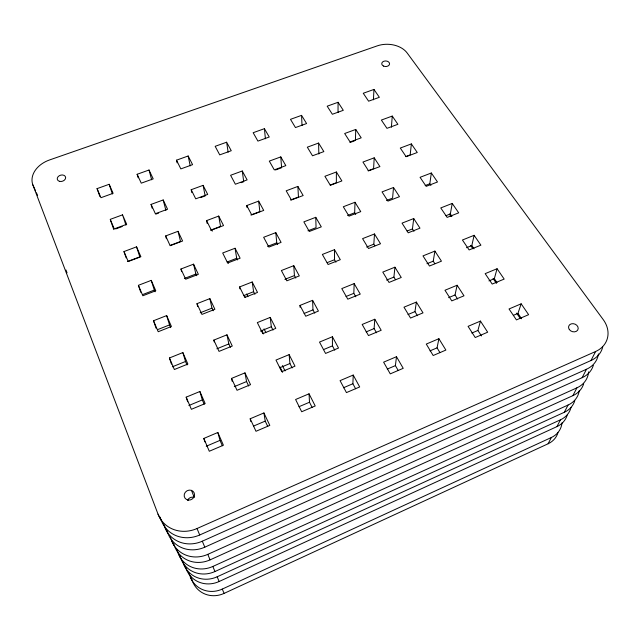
<?xml version="1.0" encoding="UTF-8"?>
<svg xmlns="http://www.w3.org/2000/svg" width="640" height="640" viewBox="0 0 640 640"><rect width="100%" height="100%" fill="white"/><g stroke="black" fill="none" stroke-linecap="round" stroke-linejoin="round"><path stroke-width="0.96" d="M336.384 171.992L341.88 180.928L330.336 185.288L324.904 176.296L336.384 171.992L336.36 182.736L330.272 185.032M338.024 112.584L338.072 102.288L327.184 106.192L332.352 114.264L343.296 110.312L338.072 102.288M355.424 140.512L355.744 129.448L344.664 133.512L350.064 141.936L361.2 137.832L355.744 129.448M355.704 214.448L354.672 212.768L355 202.264L343.304 206.752L348.992 216.16L360.752 211.624L355 202.264M355.824 296.8L353.832 293.328L354.16 283.608L341.776 288.592L347.792 299.168L360.248 294.112L354.16 283.608M355.608 388.768L352.888 383.736L353.224 375.056L340.064 380.64L346.44 392.6L359.68 386.944L353.224 375.056M373.424 99.816L373.96 89.432L363.256 93.264L368.608 101.184L379.368 97.304L373.96 89.432M374.208 157.824L379.912 166.584L368.576 170.864L362.936 162.048L374.208 157.824L373.592 168.688L368.048 170.784M374.824 245.808L373.832 244.184L374.488 233.968L362.576 238.64L368.536 248.512L380.512 243.768L374.488 233.968M376.52 332.784L374.104 328.584L374.8 319.24L362.168 324.456L368.488 335.568L381.192 330.28L374.8 319.24M391.392 127.248L392.256 116.08L381.368 120.064L386.96 128.336L397.904 124.304L392.256 116.08M393.512 187.496L399.48 196.664L387.936 201.12L382.032 191.896L393.512 187.496L392.584 198.136L386.496 200.488M395.464 279.648L393.912 277.104L394.92 267.192L382.776 272.088L389.032 282.432L401.248 277.48L394.92 267.192M411.368 143.912L417.264 152.496L406.128 156.696L400.288 148.056L411.368 143.912L410.184 154.896L405.64 156.608M398.224 370.536L395.4 365.616L396.496 356.704L383.608 362.168L390.256 373.864L403.224 368.32L396.496 356.704M413.976 231.312L412.44 228.936L413.728 218.552L402.032 223.144L408.216 232.808L419.976 228.16L413.728 218.552M430.92 185.392L429.816 183.768L431.336 173L420.064 177.32L426.168 186.36L437.504 181.984L431.336 173M417.472 315.728L414.96 311.624L416.368 302.072L403.984 307.184L410.552 318.056L423.008 312.872L416.368 302.072M434.84 263.672L433.232 261.184L434.904 251.096L422.984 255.896L429.472 266.024L441.448 261.168L434.904 251.096M451.928 216.288L450.344 213.96L452.232 203.432L440.76 207.936L447.152 217.4L458.696 212.84L452.232 203.432M440 352.672L437.064 347.864L438.896 338.712L426.272 344.072L433.176 355.512L445.88 350.072L438.896 338.712M457.624 299.008L455.032 294.984L457.112 285.24L444.976 290.256L451.784 300.888L463.992 295.808L457.112 285.24M474.04 248.816L471.824 245.56L474.12 235.304L462.432 240.016L469.136 249.936L480.888 245.168L474.12 235.304M481.448 335.944L477.904 330.456L480.448 321.088L468.072 326.344L475.224 337.528L487.672 332.2L480.448 321.088M497.016 282.6L494.336 278.664L497.072 268.728L485.168 273.648L492.2 284.064L504.176 279.08L497.072 268.728M513.36 315.344L517.944 313.384L521.168 303.816L528.624 314.688L516.424 319.904L509.032 308.968L521.168 303.816M188.752 573.096L192.496 581.312A24.992 23.544 -48.8 0 0 224.088 593.4L548.12 443.76L551.344 437.504A23.688 20.264 25.2 0 0 562.008 422.824M186.168 568.984A26.04 24.464 -45.3 0 0 219.128 581.512L556.952 426.608L560.448 419.824A24.672 20.872 24 0 0 571.032 407.416M176.728 549.656L180.856 558.632A26.928 25.216 -42.6 0 0 214.96 571.528L564.328 412.28L568.064 405.032A25.496 21.36 23.1 0 0 579.288 390.472M174.656 546.544A27.96 26.072 -39.7 0 0 210.088 559.864L572.896 395.64L576.912 387.84A26.456 21.92 22.1 0 0 588.584 371.912M163.32 523.504L167.92 533.416A29.096 26.984 -37 0 0 204.8 547.176L582.144 377.68L586.48 369.256A27.496 22.488 21.2 0 0 598.416 353.888M161.784 521.664A30.184 27.832 -34.7 0 0 199.712 534.984L590.976 360.528L595.632 351.488A28.496 23.024 20.4 0 0 603.224 319.6L407.192 53.024A22.408 15.936 1.5 0 0 377.24 45.872L49.528 159.968A24.64 18.216 -16.5 0 0 32.88 184.92L158.016 514.128L161.448 520.808L160.024 517.08M190.192 576.824A25.376 23.88 -47.5 0 0 222.28 589.08L551.344 437.504M182.936 562.224L183.656 564.088A26.456 24.816 -44 0 0 217.16 576.792L560.448 419.824M178.16 553.376A27.376 25.592 -41.3 0 0 212.84 566.456L568.064 405.032M170.304 537.12L171.728 540.856A28.448 26.472 -38.5 0 0 207.792 554.36L576.912 387.84M164.744 527.232A29.624 27.4 -35.8 0 0 202.304 541.2L586.48 369.256M158.016 514.128A30.76 28.272 -33.6 0 0 197.016 528.528L595.632 351.488M206.248 446.24L220 440.376L217.832 432.488L203.816 438.44L204.896 441.904M253.544 426.08L265.216 421.104L263.92 412.944L250.192 418.76L250.712 421.456M298.952 406.728L309.504 402.232L309.04 393.8L295.6 399.504L301.688 411.744L315.216 405.96L309.04 393.8M343.408 387.776L352.888 383.736M387.256 369.088L395.4 365.616M429.968 350.88L437.064 347.864M471.824 333.048L477.904 330.456M188.864 405.504L202.32 399.92L199.88 391.496L186.176 397.152L187.672 401.792M234.264 386.656L246.568 381.544L244.968 372.872L231.536 378.416L232.152 381.288M279.784 367.752L289.936 363.536L289.128 354.632L275.976 360.064L281.752 371.68L294.992 366.168L289.128 354.632M323.392 349.648L332.44 345.888L332.4 336.752L319.504 342.08L325.56 353.44L338.536 348.04L332.4 336.752M366.12 331.904L374.104 328.584M408.008 314.512L414.96 311.624M448.6 297.656L455.032 294.984M488.928 280.904L494.336 278.664M172.352 366.808L185.52 361.48L182.848 352.576L169.432 357.976L171.48 364.16M216.856 348.792L228.84 343.936L226.968 334.816L213.824 340.104L214.248 341.92M260.472 331.128L271.32 326.736L270.208 317.408L257.328 322.592L262.824 333.632L275.784 328.376L270.208 317.408M304.112 313.464L312.976 309.872L312.6 300.336L299.968 305.424L300.088 307.32M346.008 296.504L353.832 293.328M386.56 280.08L393.912 277.104M426.928 263.736L433.232 261.184M466.52 247.704L471.824 245.56M157.568 329.64L169.536 324.912L166.648 315.592L153.528 320.744L156.024 328.152M200.232 312.784L211.968 308.144L209.848 298.624L196.976 303.68L197.68 306.512M243.848 295.544L253.6 291.696L252.208 281.984L239.584 286.944L239.904 288.872M284.872 279.336L294.432 275.56L293.752 265.672L281.376 270.536L286.856 280.824L299.312 275.896L293.752 265.672M327.16 262.632L334.504 259.728L334.504 249.664L322.36 254.44L328.088 264.512L340.304 259.68L334.504 249.664M366.624 247.04L373.832 244.184M407.128 231.032L412.44 228.936M446 215.672L450.344 213.96M142.592 294.6L154.312 290.072L151.24 280.384L138.384 285.312L142.848 295.76L155.784 290.768L151.24 280.384M184.384 278.472L195.896 274.032L193.552 264.168L180.944 269L181.64 271.672M227.144 261.976L236.696 258.288L235.064 248.248L222.688 252.992L227.672 263.008L240.12 258.2L235.064 248.248M267.568 246.376L276.752 242.832L275.792 232.632L263.648 237.288L268.88 247.096L281.088 242.384L275.792 232.632M307.952 230.792L316.064 227.664L315.76 217.312L303.848 221.872L309.312 231.48L321.296 226.856L315.76 217.312M347.592 215.496L354.672 212.768M425.192 185.552L429.816 183.768M127.424 261.528L139.8 256.856L136.552 246.848L123.968 251.56L126.168 257.904M170.28 245.368L180.56 241.488L178.016 231.312L165.656 235.944L166.408 238.704M210.48 230.208L220.568 226.4L218.704 216.072L206.576 220.616L207.144 223.416M250.856 214.976L259.864 211.584L258.656 201.112L246.744 205.568L247 207.464M290.488 200.032L298.456 197.032L297.872 186.424L286.184 190.8L291.4 199.976L303.152 195.536L297.872 186.424M115.68 228.936L122.208 226.528M155.824 214.128L158.576 213.112M200.664 197.592L205.16 195.928L203.096 185.352L191.2 189.712L191.816 192.584M241.072 182.688L243.72 181.712L242.28 171L230.6 175.28L235.368 184.224L247.12 179.888L242.28 171M275.528 169.984L281.608 167.736L280.776 156.904L269.304 161.104L274.288 169.872L285.824 165.624L280.776 156.904M349.968 142.528L354.52 140.848M122.544 214.848L110.208 219.368L114.264 228.872L126.68 224.296L122.544 214.848L125.944 225.144M151.072 204.4L163.192 199.968L167.568 209.224L155.376 213.712L151.072 204.4L152.136 208.184M318.592 143.056L307.32 147.184L312.512 155.784L323.848 151.6L318.592 143.056L318.84 154.008M97.072 188.632L109.168 184.296L113.12 193.32L100.952 197.704L97.072 188.632L99.872 196.512M137.144 174.272L149.024 170.016L153.208 178.864L141.256 183.168L137.144 174.272L138.168 177.824M176.496 160.176L188.168 155.992L192.576 164.664L180.84 168.896L176.496 160.176L177.112 162.864M226.632 142.216L215.168 146.32L219.728 154.872L231.256 150.72L226.632 142.216L228.144 152.216M264.424 128.672L253.16 132.712L257.928 141.096L269.256 137.016L264.424 128.672L265.4 138.784M301.568 115.368L290.488 119.336L295.464 127.56L306.592 123.552L301.568 115.368L302.016 125.576M517.944 313.384L521.6 318.76M449.344 214.072L451.024 216.552M470.648 245.44L472.888 248.744M493.072 278.464L496.432 283.416M516.616 313.128L519.976 318.08M334.504 259.728L335.936 262.208M258.656 201.112L263.712 210.416L251.736 214.928L246.744 205.568M312.6 300.336L318.432 311.072L305.728 316.232L299.968 305.424M276.752 242.832L277.696 244.584M294.432 275.56L295.8 278.088M312.976 309.872L314.744 313.144M332.44 345.888L334.752 350.176M171.728 540.856L174.232 545.728M183.656 564.088L185.744 568.168M203.096 185.352L207.704 194.424L195.736 198.832L191.2 189.712M218.704 216.072L223.536 225.568L211.336 230.168L206.576 220.616M252.208 281.984L257.512 292.432L244.816 297.456L239.584 286.944M236.696 258.288L237.528 259.928M253.6 291.696L254.904 294.28M271.32 326.736L273.008 330.08M289.936 363.536L292.152 367.92M309.504 402.232L312.104 407.368M246.592 294.024L247.936 296.704M264.032 328.896L265.824 332.472M282.368 365.56L285.048 370.92M211.416 229.368L212.304 231.152M227.44 261.536L228.328 263.32M244.344 295.488L245.24 297.272M261.704 330.336L263.48 333.912M279.944 366.968L282.616 372.328M178.016 231.312L182.6 241.008L170.168 245.696L165.656 235.944M193.552 264.168L198.36 274.328L185.672 279.224L180.944 269M209.848 298.624L214.896 309.296L201.944 314.416L196.976 303.68M226.968 334.816L232.272 346.032L219.04 351.392L213.824 340.104M244.968 372.872L250.544 384.672L237.032 390.296L231.536 378.416M263.92 412.944L269.8 425.376L255.984 431.288L250.192 418.76M195.896 274.032L196.688 275.712M211.968 308.144L213.216 310.784M228.84 343.936L230.448 347.352M246.568 381.544L248.68 386.024M265.216 421.104L267.696 426.368M32.88 184.92L35.632 191.048M36.416 192.8L37.592 195.432M136.552 246.848L140.888 256.744L128.216 261.52L123.968 251.56M166.648 315.592L171.424 326.488L158.216 331.72L153.528 320.744M182.848 352.576L187.864 364.04L174.368 369.52L169.432 357.976M199.88 391.496L205.168 403.568L191.368 409.312L186.176 397.152M217.832 432.488L223.408 445.224L209.296 451.256L203.816 438.44M154.312 290.072L155.064 291.784M169.536 324.912L170.712 327.6M185.52 361.48L187.04 364.968M202.32 399.92L204.176 404.176M220 440.376L222.352 445.76M197.016 528.528L199.712 534.984M202.304 541.2L204.8 547.176M207.792 554.36L210.088 559.864M212.84 566.456L214.96 571.528M217.16 576.792L219.128 581.512M222.28 589.08L224.088 593.4M191.488 490.384L194.232 497.432A5.216 4.808 -33.2 0 0 187.496 500.368M190.696 576.648L192.496 581.312M185.096 566.184L185.808 568.048M179.784 555.832L180.856 558.632M173.584 543.744L174.296 545.608M166.496 529.688L167.92 533.416M65.984 270.016L67.048 272.816M110.536 220.304L113.808 229.624M138.688 286.192L140.784 292.32M109.168 184.296L112.408 193.968M149.024 170.016L151.664 179.808M163.192 199.968L165.904 210.408M188.168 155.992L190.232 165.888M593.312 365.376A27.024 22.232 21.6 0 1 582.144 377.68M557.976 432.712A23.344 20.048 25.6 0 1 548.12 443.76M602.72 346.952A27.984 22.752 20.8 0 1 590.976 360.528M583.712 383.664A26.024 21.672 22.5 0 1 572.896 395.64M574.816 400.616A25.096 21.128 23.5 0 1 564.328 412.28M567.16 415.216A24.296 20.64 24.4 0 1 556.952 426.608M59.44 181.328A4.288 3.176 -16.3 0 0 65.648 177.608A4.288 3.176 -16.3 0 0 59.24 175.752A4.288 3.176 -16.3 0 0 59.44 181.328M383.536 66.064A3.912 2.792 1.4 0 0 389.56 63.92A3.912 2.792 1.4 0 0 383.864 61.24A3.912 2.792 1.4 0 0 383.536 66.064M188.52 500.088A5.32 4.888 -32.2 0 0 194.208 492.96A5.32 4.888 -32.2 0 0 185.32 492.232A5.32 4.888 -32.2 0 0 188.52 500.088M569.328 329.544A4.936 4 19.9 0 0 577.688 330.104A4.936 4 19.9 0 0 573.096 323.664A4.936 4 19.9 0 0 569.328 329.544"/></g></svg>
